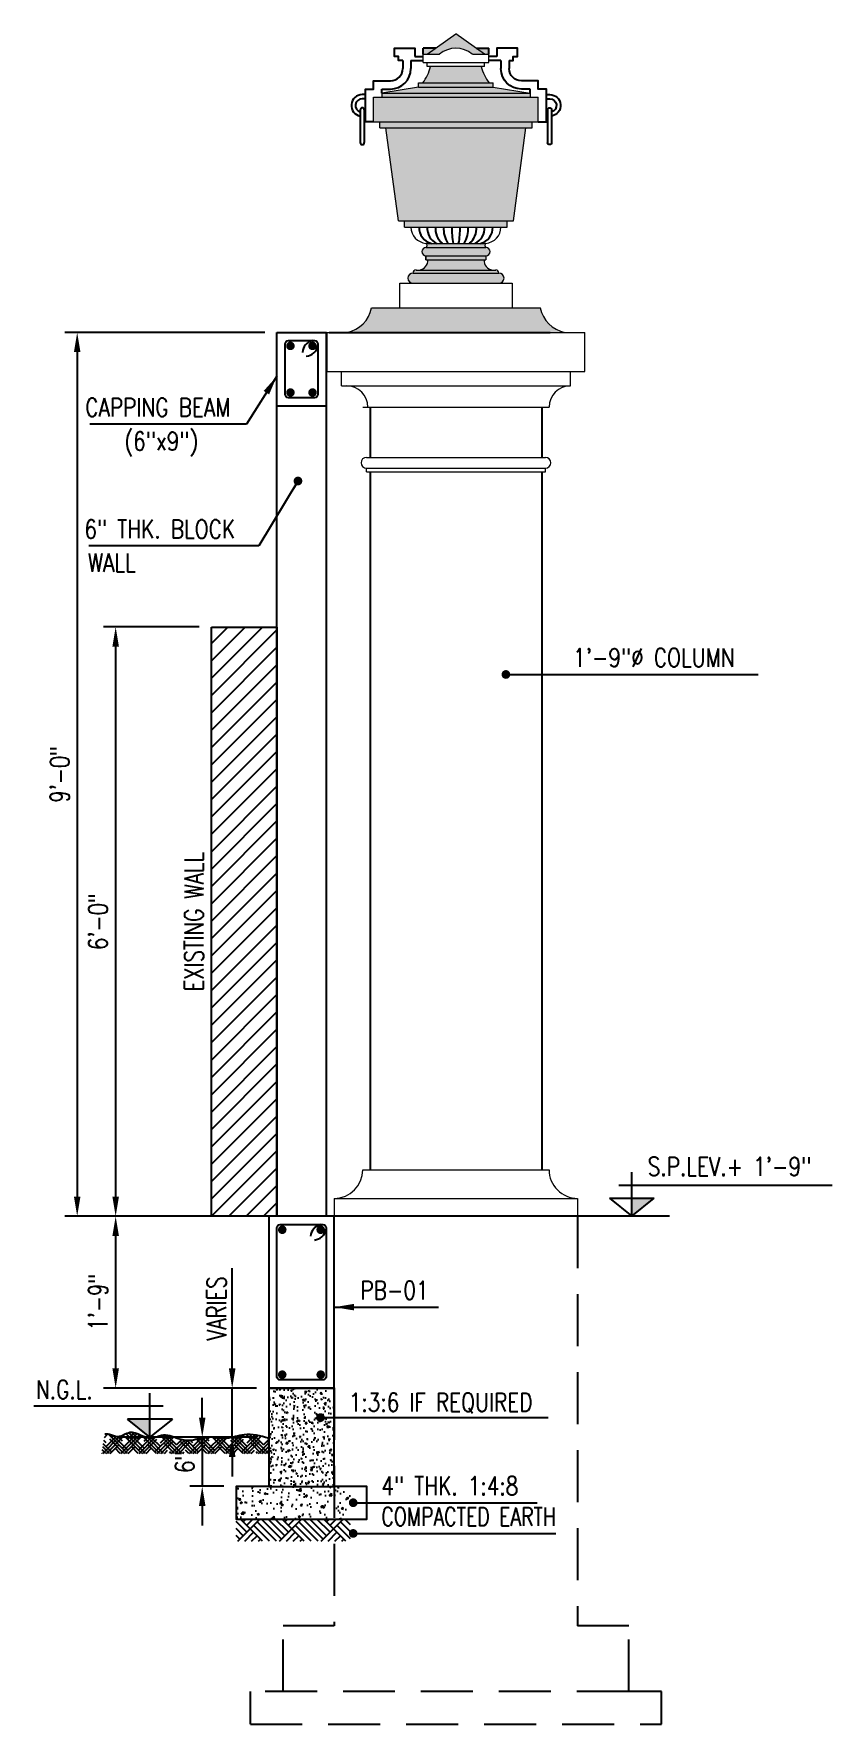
# Model space of a CAD drawing. Header units: inches. Extents: x 295786 to 300745, y 68261 to 70432.
# Drawn here: x 300596.9 to 300694.5, y 69447.9 to 69654.5 of the extents above; entities that cross this region are included whole.
import ezdxf

# ---------------------------------------------------------------- set-up
doc = ezdxf.new("R2010")
doc.units = ezdxf.units.IN
doc.header["$MEASUREMENT"] = 0
doc.linetypes.add('HIDDEN', pattern=[9.525, 6.35, -3.175])
for name, color, linetype in [('A-TYP-DIM', 1, 'Continuous'), ('A-TYP-M-BOT-STEEL', 6, 'Continuous'), ('A-TYP-S-BOT-STEEL', 6, 'Continuous'), ('A-TYP-SECTION', 5, 'Continuous'), ('A-TYP-ST-DONUT', 6, 'Continuous'), ('A-TYP-ST-Hatch', 8, 'Continuous'), ('A-TYP-ST-LEAN', 1, 'Continuous'), ('A-TYP-ST-LEVEL', 1, 'Continuous'), ('A-TYP-ST-TEXT', 2, 'Continuous'), ('arch-elevation-1', 2, 'Continuous'), ('FOOTING', 4, 'Continuous'), ('HATCH', 7, 'Continuous'), ('NO', 3, 'Continuous'), ('WALL', 4, 'Continuous')]:
    doc.layers.add(name, color=color, linetype=linetype)
doc.layers.add('H252', color=252, linetype='Continuous', lineweight=9)
doc.styles.add('rizwan', font='romans.shx', dxfattribs={"width": 0.75})
doc.styles.add('STYLE4', font='romans.shx')
doc.dimstyles.new('STYLE-64', dxfattribs={"dimscale": 64, "dimtxt": 0.09375, "dimasz": 0.09375, "dimexe": 0.0625, "dimexo": 0.0625, "dimgap": 0.03125, "dimtad": 1, "dimzin": 3, "dimdsep": 46, "dimlunit": 4, "dimtxsty": 'rizwan', "dimcen": 0.125, "dimdle": 4, "dimclrd": 1, "dimclre": 1, "dimclrt": 2, "dimadec": 0, "dimazin": 0, "dimtfac": 0.5, "dimtix": 1, "dimtmove": 2, "dimatfit": 3, "dimfxl": 0, "dimfrac": 1, "dimtolj": 1, "dimtzin": 3, "dimarcsym": 0})

# ---------------------------------------------------------------- blocks, each defined once
blk = doc.blocks.new('*D116')
at = {"layer": 'A-TYP-DIM', "color": 1, "lineweight": -2, "ltscale": 1.5, "transparency": 16777216}
for p, q in [((300624.16, 69509.98), (300605.45, 69509.98)), ((300606.95, 69507.58), (300606.95, 69491.38)), ((300624.16, 69488.98), (300605.45, 69488.98))]:
    blk.add_line(p, q, dxfattribs=at)
at = {"layer": 'A-TYP-DIM', "color": 1, "ltscale": 1.5, "transparency": 16777216}
for points in [[(300606.55, 69507.58), (300607.35, 69507.58), (300606.95, 69509.98)], [(300606.55, 69491.38), (300607.35, 69491.38), (300606.95, 69488.98)]]:
    blk.add_solid(points, dxfattribs=at)
at = {"layer": 'Defpoints', "color": 0, "ltscale": 1.5, "transparency": 16777216}
for p in [(300625.66, 69509.98), (300606.95, 69488.98), (300625.66, 69488.98)]:
    blk.add_point(p, dxfattribs=at)
at = {"layer": 'A-TYP-DIM', "color": 2, "ltscale": 1.5, "transparency": 16777216, "insert": (300604.8, 69499.48), "char_height": 2.344, "attachment_point": 5, "rotation": 90, "style": 'rizwan'}
blk.add_mtext('\\A1;1\'-9"', dxfattribs=at)
blk = doc.blocks.new('*D117')
at = {"layer": 'A-TYP-DIM', "color": 1, "lineweight": -2, "ltscale": 1.5, "transparency": 16777216}
for p, q in [((300621.19, 69491.38), (300621.19, 69503.65)), ((300624.16, 69488.98), (300619.69, 69488.98)), ((300621.19, 69482.98), (300621.19, 69488.98)), ((300624.16, 69482.98), (300619.69, 69482.98)), ((300621.19, 69480.58), (300621.19, 69478.18))]:
    blk.add_line(p, q, dxfattribs=at)
at = {"layer": 'A-TYP-DIM', "color": 1, "ltscale": 1.5, "transparency": 16777216}
for points in [[(300620.79, 69491.38), (300621.59, 69491.38), (300621.19, 69488.98)], [(300620.79, 69480.58), (300621.59, 69480.58), (300621.19, 69482.98)]]:
    blk.add_solid(points, dxfattribs=at)
at = {"layer": 'Defpoints', "color": 0, "ltscale": 1.5, "transparency": 16777216}
for p in [(300625.66, 69488.98), (300621.19, 69482.98), (300625.66, 69482.98)]:
    blk.add_point(p, dxfattribs=at)
at = {"layer": 'A-TYP-DIM', "color": 2, "ltscale": 1.5, "transparency": 16777216, "insert": (300619.27, 69498.71), "char_height": 2.344, "attachment_point": 5, "rotation": 90, "style": 'rizwan'}
blk.add_mtext('\\A1;VARIES', dxfattribs=at)
blk = doc.blocks.new('*D118')
at = {"layer": 'A-TYP-DIM', "color": 1, "lineweight": -2, "ltscale": 1.5, "transparency": 16777216}
for p, q in [((300617.53, 69485.38), (300617.53, 69487.78)), ((300622.51, 69482.98), (300616.03, 69482.98)), ((300617.53, 69482.98), (300617.53, 69476.98)), ((300620.16, 69476.98), (300616.03, 69476.98)), ((300617.53, 69474.58), (300617.53, 69472.18))]:
    blk.add_line(p, q, dxfattribs=at)
at = {"layer": 'A-TYP-DIM', "color": 1, "ltscale": 1.5, "transparency": 16777216}
for points in [[(300617.13, 69485.38), (300617.93, 69485.38), (300617.53, 69482.98)], [(300617.13, 69474.58), (300617.93, 69474.58), (300617.53, 69476.98)]]:
    blk.add_solid(points, dxfattribs=at)
at = {"layer": 'Defpoints', "color": 0, "ltscale": 1.5, "transparency": 16777216}
for p in [(300624.01, 69482.98), (300617.53, 69476.98), (300621.66, 69476.98)]:
    blk.add_point(p, dxfattribs=at)
at = {"layer": 'A-TYP-DIM', "color": 2, "ltscale": 1.5, "transparency": 16777216, "insert": (300615.39, 69479.98), "char_height": 2.344, "attachment_point": 5, "rotation": 90, "style": 'rizwan'}
blk.add_mtext('\\A1;6"', dxfattribs=at)
blk = doc.blocks.new('A$C5B221961')
at = {"layer": 'arch-elevation-1'}
for p, q in [((6.48, 9.7), (6.48, 8.7)), ((7.48, 9.7), (7.48, 8.7)), ((7.48, 9.7), (8.99, 9.7)), ((7.98, 10.2), (8.99, 10.2)), ((3.93, 6.2), (4.98, 6.2)), ((1.93, 5.52), (1.52, 5.52)), ((1.93, 5.02), (1.52, 5.02)), ((1.29, 3.66), (1.29, -0.34)), ((1.79, 3.66), (1.79, -0.34)), ((1.93, 3.38), (1.79, 3.38)), ((1.93, 2.88), (1.79, 2.88)), ((2.93, 2.2), (1.93, 2.2))]:
    blk.add_line(p, q, dxfattribs=at)
for points in [[(6.48, 9.7), (5.98, 9.7), (5.98, 10.2), (5.48, 10.2), (5.48, 11.2), (7.98, 11.2), (7.98, 10.2)], [(1.93, 2.2), (1.93, 6.2), (2.93, 6.2), (2.93, 7.2), (4.98, 7.2)], [(3.93, 5.7), (3.93, 6.2)]]:
    blk.add_lwpolyline(points, dxfattribs=at)
for centre, radius, start, end in [((4.98, 8.7), 2.5, 270, 0), ((4.98, 8.7), 1.5, 270, 0), ((1.52, 4.2), 1.32, 90, 260.0871), ((1.52, 4.2), 0.819, 90, 253.9029), ((1.54, 3.66), 0.25, 0, 180), ((1.54, -0.34), 0.25, 180, 0)]:
    blk.add_arc(centre, radius, start, end, dxfattribs=at)
blk = doc.blocks.new('A$C69E164E6')
at = {"layer": 'H252'}
h = blk.add_hatch(color=250, dxfattribs=at)
h.set_gradient(color1=(54, 54, 54), rotation=270, one_color=1, tint=1)
h.paths.add_polyline_path([(11.99, 35.51), (8.49, 33.01), (9.99, 33.01, -0.375), (13.99, 33.01), (15.49, 33.01)])
h = blk.add_hatch(color=250, dxfattribs=at)
h.set_gradient(color1=(54, 54, 54), rotation=270, one_color=1, tint=1)
h.paths.add_polyline_path([(15.99, 33.76), (14.44, 33.76), (15.49, 33.01), (15.99, 33.01)])
h.paths.add_polyline_path([(9.54, 33.76), (7.99, 33.76), (7.99, 33.01), (8.49, 33.01)])
h = blk.add_hatch(color=250, dxfattribs=at)
h.set_gradient(color1=(54, 54, 54), one_color=1, tint=1, name='CYLINDER')
h.paths.add_polyline_path([(15.09, 31.51), (8.89, 31.51, -0.101697), (7.93, 29.51), (16.04, 29.51, -0.101697)])
h = blk.add_hatch(color=250, dxfattribs=at)
h.set_gradient(color1=(54, 54, 54), one_color=1, tint=1, name='CURVED')
h.paths.add_polyline_path([(16.54, 29.01), (7.43, 29.01), (2.93, 28.26), (21.05, 28.26)])
h = blk.add_hatch(color=250, dxfattribs=at)
h.set_gradient(color1=(54, 54, 54), one_color=1, tint=1, name='CYLINDER')
h.paths.add_polyline_path([(16.54, 29.51), (7.43, 29.51), (7.43, 29.01), (16.54, 29.01)])
h = blk.add_hatch(color=250, dxfattribs=at)
h.set_gradient(color1=(54, 54, 54), one_color=1, tint=1, name='CYLINDER')
h.paths.add_polyline_path([(22.05, 27.76), (21.05, 27.76), (1.93, 27.76), (1.93, 24.76), (22.05, 24.76)])
h = blk.add_hatch(color=250, dxfattribs=at)
h.set_gradient(color1=(54, 54, 54), one_color=1, tint=1, name='CYLINDER')
h.paths.add_polyline_path([(21.05, 28.26), (2.93, 28.26), (2.93, 27.76), (21.05, 27.76)])
h = blk.add_hatch(color=250, dxfattribs=at)
h.set_gradient(color1=(54, 54, 54), one_color=1, tint=1, name='CYLINDER')
h.paths.add_polyline_path([(21.3, 24.76), (2.68, 24.76), (2.68, 24.01), (21.3, 24.01)])
h = blk.add_hatch(color=250, dxfattribs=at)
h.set_gradient(color1=(54, 54, 54), one_color=1, tint=1, name='CYLINDER')
h.paths.add_polyline_path([(20.54, 24.01), (3.43, 24.01), (4.95, 12.65), (19.02, 12.65)])
h = blk.add_hatch(color=250, dxfattribs=at)
h.set_gradient(color1=(54, 54, 54), one_color=1, tint=1, name='CYLINDER')
h.paths.add_polyline_path([(18.25, 12.65), (5.72, 12.65), (5.72, 11.9), (18.25, 11.9)])
h = blk.add_hatch(color=250, dxfattribs=at)
h.set_gradient(color1=(54, 54, 54), one_color=1, tint=1, name='CYLINDER')
h.paths.add_polyline_path([(15.65, 9.4), (8.32, 9.4, 1), (8.32, 8.4), (15.65, 8.4, 1)])
h = blk.add_hatch(color=250, dxfattribs=at)
h.set_gradient(color1=(54, 54, 54), one_color=1, tint=1, name='CYLINDER')
h.paths.add_polyline_path([(15.65, 9.9), (8.32, 9.9, -0.582673), (8.32, 9.4), (15.65, 9.4, -0.582673)])
h = blk.add_hatch(color=250, dxfattribs=at)
h.set_gradient(color1=(54, 54, 54), one_color=1, tint=1, name='CYLINDER')
edge = h.paths.add_edge_path()
edge.add_arc((17.24, 5.65), 0.625, 270, 450)
edge.add_line((17.24, 6.28), (6.74, 6.28))
edge.add_arc((6.74, 5.65), 0.625, 90, 270)
edge.add_line((6.74, 5.03), (17.24, 5.03))
h = blk.add_hatch(color=250, dxfattribs=at)
h.set_gradient(color1=(54, 54, 54), one_color=1, tint=1, name='CYLINDER')
h.paths.add_polyline_path([(16.86, 6.65), (7.11, 6.65, 0.414214), (6.74, 6.28), (17.24, 6.28, 0.414214)])
h = blk.add_hatch(color=250, dxfattribs=at)
h.set_gradient(color1=(54, 54, 54), one_color=1, tint=1, name='CYLINDER')
h.paths.add_polyline_path([(15.4, 7.9), (8.57, 7.9, -0.369842), (7.53, 6.65), (16.44, 6.65, -0.369842)])
h = blk.add_hatch(color=250, dxfattribs=at)
h.set_gradient(color1=(54, 54, 54), rotation=270, one_color=1, tint=1)
h.paths.add_polyline_path([(22.3, 2.03), (1.67, 2.03, -0.307023), (-1.33, -0.97), (25.3, -0.97, -0.307023)])
at = {"layer": 'NO', "lineweight": 0}
h = blk.add_hatch(color=250, dxfattribs=at)
h.set_gradient(color1=(54, 54, 54), one_color=1, tint=1, name='CYLINDER')
h.paths.add_polyline_path([(15.65, 8.4), (8.32, 8.4), (8.32, 7.9), (15.65, 7.9)])
at = {"layer": 'arch-elevation-1', "color": 1}
for p, q in [((7.99, 33.01), (7.99, 33.76)), ((9.54, 33.76), (7.99, 33.76)), ((14.44, 33.76), (15.99, 33.76)), ((15.99, 33.01), (15.99, 33.76))]:
    blk.add_line(p, q, dxfattribs=at)
at = {"layer": 'arch-elevation-1'}
for centre, radius, start, end in [((9.48, 11.84), 2, 178.3019, 255.5291), ((10.53, 11.76), 2.05, 175.9699, 244.6258), ((11.8, 11.7), 2.32, 174.8642, 230.4431), ((13.73, 11.65), 3.25, 175.5829, 212.5343), ((20.29, 11.63), 8.81, 178.2326, 191.3104), ((3.68, 11.63), 8.81, 348.6896, 1.7674), ((10.24, 11.65), 3.25, 327.4657, 4.4171), ((12.17, 11.7), 2.32, 309.5569, 5.1358), ((13.44, 11.76), 2.05, 295.3742, 4.0301), ((14.49, 11.84), 2, 284.4709, 1.6981)]:
    blk.add_arc(centre, radius, start, end, dxfattribs=at)
at = {"layer": 'NO', "lineweight": 0}
for p, q in [((8.49, 33.01), (11.99, 35.51)), ((15.49, 33.01), (11.99, 35.51)), ((7.99, 33.01), (9.99, 33.01)), ((7.99, 32.01), (7.99, 33.01)), ((7.99, 32.01), (15.99, 32.01)), ((8.49, 31.51), (8.49, 32.01)), ((15.49, 31.51), (8.49, 31.51)), ((13.99, 33.01), (15.99, 33.01)), ((15.49, 31.51), (15.49, 32.01)), ((15.99, 32.01), (15.99, 33.01)), ((7.43, 29.01), (2.93, 28.26)), ((7.43, 29.51), (16.54, 29.51)), ((7.43, 29.01), (7.43, 29.51)), ((7.43, 29.01), (16.54, 29.01)), ((16.54, 29.01), (16.54, 29.51)), ((16.54, 29.01), (21.05, 28.26)), ((1.93, 27.76), (22.05, 27.76)), ((1.93, 24.76), (1.93, 27.76)), ((2.93, 28.26), (2.93, 27.76)), ((2.93, 28.26), (21.05, 28.26)), ((21.05, 28.26), (21.05, 27.76)), ((22.05, 24.76), (22.05, 27.76)), ((1.93, 24.76), (22.05, 24.76)), ((2.68, 24.01), (2.68, 24.76)), ((2.68, 24.01), (21.3, 24.01)), ((4.95, 12.65), (3.43, 24.01)), ((19.02, 12.65), (20.54, 24.01)), ((21.3, 24.01), (21.3, 24.76)), ((4.95, 12.65), (19.02, 12.65)), ((5.72, 11.9), (5.72, 12.65)), ((18.25, 11.9), (18.25, 12.65)), ((5.72, 11.9), (18.25, 11.9)), ((8.32, 9.9), (15.65, 9.9)), ((8.32, 9.4), (15.65, 9.4)), ((8.32, 8.4), (8.32, 7.9)), ((8.32, 8.4), (15.65, 8.4)), ((8.32, 7.9), (8.32, 8.4)), ((15.65, 8.4), (15.65, 7.9)), ((6.74, 6.28), (17.24, 6.28)), ((7.11, 6.65), (16.86, 6.65)), ((8.32, 7.9), (15.65, 7.9)), ((6.74, 5.03), (17.24, 5.03))]:
    blk.add_line(p, q, dxfattribs=at)
for points in [[(5.11, 2.03), (5.11, 5.03), (18.86, 5.03), (18.86, 2.03)], [(1.67, 2.03), (22.3, 2.03)]]:
    blk.add_lwpolyline(points, dxfattribs=at)
for centre, radius, start, end in [((11.99, 30.72), 3.04, 48.8879, 131.1121), ((3.54, 32.84), 5.51, 322.809, 346.0365), ((20.43, 32.84), 5.51, 193.9635, 217.191), ((8.54, 11.95), 2.06, 181.3026, 263.813), ((15.43, 11.95), 2.06, 276.187, 358.6974), ((8.32, 8.9), 0.5, 90, 270), ((8.18, 9.65), 0.287, 299.5436, 60.4564), ((15.8, 9.65), 0.287, 119.5436, 240.4564), ((15.65, 8.9), 0.5, 270, 90), ((6.74, 5.65), 0.625, 90, 270), ((7.11, 6.28), 0.375, 90, 180), ((7.32, 7.88), 1.25, 279.7524, 0.9384), ((16.65, 7.88), 1.25, 179.0616, 260.2476), ((16.86, 6.28), 0.375, 0, 90), ((17.24, 5.65), 0.625, 270, 90), ((-2.04, 2.74), 3.78, 280.8646, 349.1354), ((26.01, 2.74), 3.78, 190.8646, 259.1354)]:
    blk.add_arc(centre, radius, start, end, dxfattribs=at)
at = {"layer": 'arch-elevation-1', "color": 1}
blk.add_blockref('A$C5B221961', (-1, 22.56), dxfattribs=at)
at = {"layer": 'arch-elevation-1', "color": 1, "xscale": -1}
blk.add_blockref('A$C5B221961', (24.97, 22.56), dxfattribs=at)
blk = doc.blocks.new('*D119')
at = {"layer": 'A-TYP-DIM', "color": 1, "lineweight": -2, "ltscale": 1.5, "transparency": 16777216}
for p, q in [((300617.16, 69581.98), (300605.45, 69581.98)), ((300606.95, 69579.58), (300606.95, 69512.38)), ((300617.16, 69509.98), (300605.45, 69509.98))]:
    blk.add_line(p, q, dxfattribs=at)
at = {"layer": 'A-TYP-DIM', "color": 1, "ltscale": 1.5, "transparency": 16777216}
for points in [[(300606.55, 69579.58), (300607.35, 69579.58), (300606.95, 69581.98)], [(300606.55, 69512.38), (300607.35, 69512.38), (300606.95, 69509.98)]]:
    blk.add_solid(points, dxfattribs=at)
at = {"layer": 'Defpoints', "color": 0, "ltscale": 1.5, "transparency": 16777216}
for p in [(300618.66, 69581.98), (300606.95, 69509.98), (300618.66, 69509.98)]:
    blk.add_point(p, dxfattribs=at)
at = {"layer": 'A-TYP-DIM', "color": 2, "ltscale": 1.5, "transparency": 16777216, "insert": (300604.8, 69545.98), "char_height": 2.344, "attachment_point": 5, "rotation": 90, "style": 'rizwan'}
blk.add_mtext('\\A1;6\'-0"', dxfattribs=at)
blk = doc.blocks.new('*D120')
at = {"layer": 'A-TYP-DIM', "color": 1, "lineweight": -2, "ltscale": 1.5, "transparency": 16777216}
for p, q in [((300625.16, 69617.98), (300600.75, 69617.98)), ((300602.25, 69615.58), (300602.25, 69512.38)), ((300605.45, 69509.98), (300600.75, 69509.98))]:
    blk.add_line(p, q, dxfattribs=at)
at = {"layer": 'A-TYP-DIM', "color": 1, "ltscale": 1.5, "transparency": 16777216}
for points in [[(300601.85, 69615.58), (300602.65, 69615.58), (300602.25, 69617.98)], [(300601.85, 69512.38), (300602.65, 69512.38), (300602.25, 69509.98)]]:
    blk.add_solid(points, dxfattribs=at)
at = {"layer": 'Defpoints', "color": 0, "ltscale": 1.5, "transparency": 16777216}
for p in [(300626.66, 69617.98), (300602.25, 69509.98), (300606.95, 69509.98)]:
    blk.add_point(p, dxfattribs=at)
at = {"layer": 'A-TYP-DIM', "color": 2, "ltscale": 1.5, "transparency": 16777216, "insert": (300600.11, 69563.98), "char_height": 2.344, "attachment_point": 5, "rotation": 90, "style": 'rizwan'}
blk.add_mtext('\\A1;9\'-0"', dxfattribs=at)

msp = doc.modelspace()

# ---------------------------------------------------------------- hatches: boundary and pattern name
at = {"layer": 'A-TYP-ST-Hatch', "linetype": 'Continuous', "ltscale": 1.5}
h = msp.add_hatch(dxfattribs=at)
h.set_pattern_fill('AR-CONC', color=256, scale=0.25, style=0)
h.set_pattern_definition([(50, (300609.0965, 69506.976), (1.79315, -0.15688), [0.1875, -2.0625]), (355, (300609.0965, 69506.976), (-0.34688, 1.88048), [0.15, -1.65]), (100.4514, (300609.2459, 69506.963), (1.44627, 1.7236), [0.15935, -1.752855]), (46.184, (300609.0965, 69507.476), (2.6681, -0.4138), [0.28125, -3.09375]), (96.6356, (300609.3188, 69507.4415), (2.33666, 2.4353), [0.23903, -2.62928]), (351.184, (300609.0965, 69507.476), (2.33665, 2.4353), [0.225, -2.475]), (21, (300609.3465, 69507.351), (1.49227, -1.00655), [0.1875, -2.0625]), (326, (300609.3465, 69507.351), (0.60829, 1.812875), [0.15, -1.65]), (71.4514, (300609.4708, 69507.2671), (2.10056, 0.80633), [0.15935, -1.752855]), (37.5, (300609.09646, 69506.976), (0.0304, 0.832235), [0, -1.63, 0, -1.675, 0, -1.65625]), (7.5, (300609.0965, 69506.976), (0.657674, 0.98603), [0, -0.955, 0, -1.5925, 0, -0.63125]), (327.5, (300608.53896, 69506.976), (1.334556, -0.056387), [0, -0.625, 0, -1.95, 0, -2.5875]), (317.5, (300608.289, 69506.976), (1.457965, 0.250262), [0, -0.8125, 0, -1.295, 0, -1.8375])])
h.paths.add_polyline_path([(300625.65909128, 69476.97600903), (300633.65909128, 69476.97600903), (300633.65909128, 69488.97600903), (300625.65909128, 69488.97600903)])
h = msp.add_hatch(dxfattribs=at)
h.set_pattern_fill('AR-CONC', color=256, scale=0.35, style=0)
h.set_pattern_definition([(50, (300610.659, 69509.976), (2.51041, -0.21963), [0.2625, -2.8875]), (355, (300610.659, 69509.976), (-0.48563, 2.63267), [0.21, -2.31]), (100.4514, (300610.8683, 69509.9577), (2.02478, 2.41304), [0.22309, -2.454]), (46.184, (300610.659, 69510.676), (3.73534, -0.57932), [0.39375, -4.33125]), (96.636, (300610.9704, 69510.6277), (3.27132, 3.4094), [0.33464, -3.681]), (351.184, (300610.659, 69510.676), (3.27132, 3.4094), [0.315, -3.465]), (21, (300611.009, 69510.501), (2.08917, -1.40917), [0.2625, -2.8875]), (326, (300611.009, 69510.501), (0.8516, 2.53803), [0.21, -2.31]), (71.4514, (300611.1832, 69510.3836), (2.94078, 1.12886), [0.22309, -2.454]), (37.5, (300610.6591, 69509.976), (0.04256, 1.165128), [0, -2.282, 0, -2.345, 0, -2.31875]), (7.5, (300610.6591, 69509.976), (0.920743, 1.38044), [0, -1.337, 0, -2.2295, 0, -0.88375]), (327.5, (300609.8786, 69509.976), (1.868379, -0.078942), [0, -0.875, 0, -2.73, 0, -3.6225]), (317.5, (300609.5286, 69509.976), (2.04115, 0.35037), [0, -1.1375, 0, -1.813, 0, -2.5725])])
h.paths.add_polyline_path([(300635.65909128, 69472.97600903), (300635.65909128, 69476.97600903), (300631.65909128, 69476.97600903), (300625.65909128, 69476.97600903), (300621.65909128, 69476.97600903), (300621.65909128, 69472.97600903)])
h = msp.add_hatch(dxfattribs=at)
h.set_pattern_fill('AR-PARQ1', color=256, scale=0.3, angle=45, style=0)
h.set_pattern_definition([(135, (300610.659, 69509.976), (-5.09117, 4e-16), [3.6, -3.6]), (135, (300611.0834, 69510.4003), (-5.09117, 4e-16), [3.6, -3.6]), (135, (300611.5076, 69510.8245), (-5.09117, 4e-16), [3.6, -3.6]), (135, (300611.932, 69511.2488), (-5.09117, 4e-16), [3.6, -3.6]), (135, (300612.356, 69511.673), (-5.09117, 4e-16), [3.6, -3.6]), (135, (300612.7804, 69512.0973), (-5.09117, 4e-16), [3.6, -3.6]), (135, (300613.2047, 69512.5216), (-5.09117, 4e-16), [3.6, -3.6]), (45, (300608.1135, 69512.5216), (5.09117, -4e-16), [3.6, -3.6]), (45, (300607.6892, 69512.946), (5.09117, -4e-16), [3.6, -3.6]), (45, (300607.265, 69513.37), (5.09117, -4e-16), [3.6, -3.6]), (45, (300606.8407, 69513.7944), (5.09117, -4e-16), [3.6, -3.6]), (45, (300606.4165, 69514.2186), (5.09117, -4e-16), [3.6, -3.6]), (45, (300605.9922, 69514.643), (5.09117, -4e-16), [3.6, -3.6]), (45, (300605.568, 69515.067), (5.09117, -4e-16), [3.6, -3.6])])
h.paths.add_polyline_path([(300621.65909128, 69470.27487027), (300635.65909128, 69470.27487027), (300635.65909128, 69472.97600903), (300621.65909128, 69472.97600903)])
at = {"layer": 'A-TYP-ST-LEAN', "linetype": 'Continuous', "ltscale": 1.5}
h = msp.add_hatch(dxfattribs=at)
h.set_pattern_fill('HOUND', color=256, scale=5, angle=45, style=0)
h.set_pattern_definition([(45, (300609.09646, 69508.58345), (0.6629126, 1.1048543), [5, -2.5]), (135, (300609.09646, 69508.58345), (0.6629126, -1.1048543), [5, -2.5])])
edge = h.paths.add_edge_path()
edge.add_spline(control_points=[(300625.65909128, 69482.84720015), (300624.64851794, 69483.1297225), (300622.91755096, 69483.6136427), (300620.35739426, 69482.53465597), (300618.08038552, 69483.27844508), (300616.1610041, 69482.3930304), (300614.39109755, 69482.79191418), (300612.80610246, 69483.54276188), (300610.88344127, 69482.31858891), (300609.04725916, 69484.21985996), (300607.36759292, 69482.72766791), (300606.35465744, 69483.36029044), (300605.81478053, 69483.34639088), (300605.62893407, 69483.34160611)], knot_values=[0, 0, 0, 0, 3.0476345296, 5.2201602257, 7.9377613365, 9.7410584152, 11.2002665549, 13.2877072279, 14.5522682211, 17.3026833126, 18.8737387301, 19.9308562478, 20.4857846412, 20.4857846412, 20.4857846412, 20.4857846412], degree=3, periodic=0)
edge.add_line((300605.62893407, 69483.34160611), (300605.25470829, 69481.00872202))
edge.add_line((300605.25470829, 69481.00872202), (300625.65909128, 69481.00872202))
edge.add_line((300625.65909128, 69481.00872202), (300625.65909128, 69482.84720015))
at = {"layer": 'A-TYP-ST-LEVEL', "linetype": 'Continuous', "ltscale": 1.5}
for points in [[(300670.03303638, 69512.17297052), (300672.77750276, 69512.17297052), (300670.03303638, 69509.97600903)], [(300611.14105238, 69485.17297052), (300608.396586, 69485.17297052), (300611.14105238, 69482.97600903)]]:
    msp.add_hatch(color=256, dxfattribs=at).paths.add_polyline_path(points)
at = {"layer": 'HATCH'}
h = msp.add_hatch(dxfattribs=at)
h.set_pattern_fill('ANSI31', color=256, scale=12, style=0)
h.set_pattern_definition([(45, (300618.6591, 69509.976), (-1.06066, 1.06066), [])])
h.paths.add_polyline_path([(300618.65909128, 69581.97600903), (300626.65909128, 69581.97600903), (300626.65909128, 69509.97600903), (300618.65909128, 69509.97600903)])

# ---------------------------------------------------------------- linework, layer by layer
at = {"layer": 'A-TYP-M-BOT-STEEL'}
for points in [[(300628.05909128, 69616.97600903), (300631.25909128, 69616.97600903, -0.4142135624), (300631.65909128, 69616.57600903), (300631.65909128, 69610.37600903, -0.4142135624), (300631.25909128, 69609.97600903), (300628.05909128, 69609.97600903, -0.4142135624), (300627.65909128, 69610.37600903), (300627.65909128, 69616.57600903, -0.4142135624)], [(300627.05909128, 69508.97600903), (300632.25909128, 69508.97600903, -0.4142135624), (300632.65909128, 69508.57600903), (300632.65909128, 69490.37600903, -0.4142135624), (300632.25909128, 69489.97600903), (300627.05909128, 69489.97600903, -0.4142135624), (300626.65909128, 69490.37600903), (300626.65909128, 69508.57600903, -0.4142135624)]]:
    msp.add_lwpolyline(points, format="xyb", close=True, dxfattribs=at)
at = {"layer": 'A-TYP-S-BOT-STEEL'}
for centre, start, end in [((300631.35628537, 69615.42977486), 102.655389473, 176.2708822434), ((300630.1054083, 69616.65332616), 274.9945315808, 348.6100243535), ((300632.35628537, 69507.42977486), 102.655389473, 176.2708822434), ((300631.1054083, 69508.65332616), 274.9945315808, 348.6100243535)]:
    msp.add_arc(centre, 1.58473463, start, end, dxfattribs=at)
at = {"layer": 'A-TYP-SECTION'}
for points in [[(300633.65909128, 69509.97600903), (300625.65909128, 69509.97600903), (300625.65909128, 69488.97600903), (300633.65909128, 69488.97600903), (300633.65909128, 69509.97600903)], [(300633.65909128, 69488.97600903), (300625.65909128, 69488.97600903), (300625.65909128, 69476.97600903), (300633.65909128, 69476.97600903), (300633.65909128, 69488.97600903)]]:
    msp.add_lwpolyline(points, close=True, dxfattribs=at)
at = {"layer": 'A-TYP-ST-DONUT', "linetype": 'Continuous', "ltscale": 1.5, "const_width": 0.52083333}
for points in [[(300628.56950794, 69616.32600903, -1), (300628.04867461, 69616.32600903, -1)], [(300631.26950794, 69616.32600903, -1), (300630.74867461, 69616.32600903, -1)], [(300628.56950794, 69610.62600903, -1), (300628.04867461, 69610.62600903, -1)], [(300631.26950794, 69610.62600903, -1), (300630.74867461, 69610.62600903, -1)], [(300627.56950794, 69508.32600903, -1), (300627.04867461, 69508.32600903, -1)], [(300632.26950794, 69508.32600903, -1), (300631.74867461, 69508.32600903, -1)], [(300627.56950794, 69490.62600903, 1), (300627.04867461, 69490.62600903, 1)], [(300631.74867461, 69490.62600903, -1), (300632.26950794, 69490.62600903, -1)]]:
    msp.add_lwpolyline(points, format="xyb", close=True, dxfattribs=at)
at = {"layer": 'A-TYP-ST-LEAN', "linetype": 'Continuous', "ltscale": 1.5}
msp.add_lwpolyline([(300625.65909128, 69476.97600903), (300621.65909128, 69476.97600903), (300621.65909128, 69472.97600903), (300637.65909128, 69472.97600903), (300637.65909128, 69476.97600903), (300633.65909128, 69476.97600903)], dxfattribs=at)
at = {"layer": 'A-TYP-ST-LEAN', "linetype": 'HIDDEN'}
msp.add_lwpolyline([(300623.40909127, 69447.91407329), (300673.65909128, 69447.9140733), (300673.65909128, 69451.9140733), (300669.65909128, 69451.9140733)], dxfattribs=at)
at = {"layer": 'A-TYP-ST-LEAN', "linetype": 'Continuous', "ltscale": 1.5}
msp.add_spline([(300625.65909128, 69482.84720015), (300622.64349836, 69483.28796721), (300620.51615441, 69482.84720015), (300617.80075794, 69482.95664341), (300616.04073115, 69482.56397808), (300614.59976777, 69482.79400618), (300612.55369798, 69483.20753606), (300611.34614843, 69482.83211818), (300608.68833924, 69483.53981408), (300607.20152249, 69483.03227975), (300606.18328732, 69483.31634767), (300605.62893407, 69483.34160611)], degree=3, dxfattribs=at)
at = {"layer": 'A-TYP-ST-LEVEL', "color": 3, "linetype": 'Continuous', "ltscale": 1.5}
for p, q in [((300670.03303638, 69509.97600903), (300670.03303638, 69515.37297075)), ((300668.43303626, 69513.77297064), (300694.51608478, 69513.77297064)), ((300667.28856999, 69512.17297052), (300670.03303638, 69509.97600903)), ((300667.28856999, 69512.17297052), (300672.77750276, 69512.17297052)), ((300674.61982191, 69509.97600903), (300610.83969771, 69509.97600903)), ((300611.14105238, 69482.97600903), (300611.14105238, 69488.37297075)), ((300612.7410525, 69486.77297064), (300596.94671382, 69486.77297064)), ((300613.88551877, 69485.17297052), (300608.396586, 69485.17297052)), ((300613.88551877, 69485.17297052), (300611.14105238, 69482.97600903)), ((300624.01338001, 69482.97600903), (300607.1410521, 69482.97600903))]:
    msp.add_line(p, q, dxfattribs=at)
at = {"layer": 'A-TYP-ST-LEVEL', "linetype": 'Continuous', "ltscale": 1.5}
for p, q in [((300670.03303638, 69509.97600903), (300672.77750276, 69512.17297052)), ((300611.14105238, 69482.97600903), (300608.396586, 69485.17297052))]:
    msp.add_line(p, q, dxfattribs=at)
at = {"layer": 'FOOTING'}
msp.add_line((300632.65909128, 69608.97600903), (300626.65909128, 69608.97600903), dxfattribs=at)
at = {"layer": 'FOOTING', "color": 1, "linetype": 'HIDDEN'}
for p, q in [((300663.40909128, 69509.97600903), (300663.40909128, 69459.9140733)), ((300633.65909128, 69489.00218914), (300633.65909128, 69459.9140733)), ((300627.40909127, 69451.91407328), (300627.40909127, 69459.91407328)), ((300633.65909128, 69459.91407328), (300627.40909127, 69459.91407328)), ((300669.65909128, 69459.9140733), (300663.40909128, 69459.9140733)), ((300669.65909128, 69451.9140733), (300669.65909128, 69459.9140733)), ((300669.65909128, 69451.9140733), (300623.40909127, 69451.91407329)), ((300623.40909127, 69447.91407329), (300623.40909127, 69451.91407329))]:
    msp.add_line(p, q, dxfattribs=at)
at = {"layer": 'NO', "lineweight": 0}
for p, q in [((300632.03409128, 69617.97600903), (300664.28409128, 69617.97600903)), ((300632.78409127, 69613.20328176), (300632.78409127, 69617.97600903)), ((300664.28409128, 69613.20328176), (300664.28409128, 69617.97600903)), ((300632.78409127, 69613.20328176), (300664.28409128, 69613.20328176)), ((300634.53409127, 69611.45328176), (300634.53409127, 69613.20328176)), ((300662.53409128, 69611.45328176), (300662.53409128, 69613.20328176)), ((300634.53409127, 69611.45328176), (300662.53409128, 69611.45328176)), ((300637.15909128, 69608.82828176), (300659.90909128, 69608.82828176)), ((300638.03409128, 69602.70328176), (300638.03409128, 69608.82828176)), ((300659.03409128, 69602.70328176), (300659.03409128, 69608.82828176)), ((300637.59659128, 69602.70328176), (300659.47159128, 69602.70328176)), ((300637.59659128, 69601.39078176), (300659.47159128, 69601.39078176)), ((300637.59659128, 69600.95328176), (300637.59659128, 69601.39078176)), ((300637.59659128, 69600.95328176), (300659.47159128, 69600.95328176)), ((300659.47159128, 69600.95328176), (300659.47159128, 69601.39078176)), ((300637.15909128, 69515.66350903), (300659.90909128, 69515.66350903)), ((300633.65909128, 69512.16350903), (300663.40909127, 69512.16350903)), ((300633.65909128, 69512.16350903), (300633.65909128, 69509.97600903)), ((300663.40909127, 69512.16350903), (300663.40909127, 69509.97600903)), ((300663.40909128, 69512.16350903), (300663.40909128, 69509.97600903)), ((300663.40909128, 69512.16350903), (300663.40909128, 69509.97600903)), ((300633.40909128, 69509.97600903), (300664.90909128, 69509.97600903))]:
    msp.add_line(p, q, dxfattribs=at)
for centre, radius, start, end in [((300635.15909127, 69608.82828176), 2.625, 0, 90), ((300662.53409128, 69608.82828176), 2.625, 90, 180), ((300637.59659128, 69602.04703176), 0.65625, 90, 270), ((300659.47159128, 69602.04703176), 0.65625, 270, 90), ((300633.65909128, 69515.66350903), 3.5, 269.9999999933, 359.9999999933), ((300663.40909127, 69515.66350903), 3.5, 180.0000000067, 270.0000000067), ((300663.40909128, 69515.66350903), 3.5, 180.0000000067, 270.0000000067), ((300663.40909128, 69515.66350903), 3.5, 180.0000000067, 270.0000000133)]:
    msp.add_arc(centre, radius, start, end, dxfattribs=at)
at = {"layer": 'WALL'}
for p, q in [((300633.03409128, 69617.97600903), (300660.03409128, 69617.97600903)), ((300638.03409128, 69608.82828176), (300638.03409128, 69602.70328176)), ((300659.03409128, 69608.82828176), (300659.03409128, 69602.70328176)), ((300638.03409128, 69600.95328176), (300638.03409128, 69515.66350903)), ((300659.03409128, 69600.95328176), (300659.03409128, 69515.66350903))]:
    msp.add_line(p, q, dxfattribs=at)
for points in [[(300626.65909128, 69617.97600903), (300632.65909128, 69617.97600903), (300632.65909128, 69509.97600903), (300626.65909128, 69509.97600903)], [(300618.65909128, 69581.97600903), (300626.65909128, 69581.97600903), (300626.65909128, 69509.97600903), (300618.65909128, 69509.97600903)]]:
    msp.add_lwpolyline(points, close=True, dxfattribs=at)

# ---------------------------------------------------------------- block references
at = {"layer": 'arch-elevation-1', "color": 1}
msp.add_blockref('A$C69E164E6', (300636.54886166, 69618.94710589), dxfattribs=at)

# ---------------------------------------------------------------- texts
at = {"layer": 'A-TYP-DIM', "color": 2, "ltscale": 1.5, "insert": (300616.5170848, 69545.97600903), "char_height": 2.34375, "attachment_point": 5, "rotation": 90, "style": 'rizwan'}
msp.add_mtext('\\A1;EXISTING WALL', dxfattribs=at)
at = {"layer": 'A-TYP-ST-LEVEL', "color": 2, "style": 'STYLE4', "width": 0.8}
for s, p in [('S.P.LEV.+ 1\'-9"', (300671.96940196, 69514.93516692)), ('N.G.L.', (300597.20502274, 69487.6753669))]:
    msp.add_text(s, height=2.25, dxfattribs=at).set_placement(p)
at = {"layer": 'A-TYP-ST-TEXT', "linetype": 'Continuous', "style": 'rizwan', "width": 0.8}
for s, p in [('CAPPING BEAM', (300603.22865371, 69607.69454212)), ('(6"x9")', (300608.01089626, 69603.57904364)), ('6" THK. BLOCK', (300603.11459536, 69592.82496316)), ('WALL', (300603.549393, 69588.70946467)), ('1\'-9"%%C COLUMN', (300662.8447068, 69577.11697995)), ('PB-01', (300636.8525418, 69499.8108645)), ('1:3:6 IF REQUIRED', (300635.43743165, 69486.12874787)), ('4" THK. 1:4:8', (300639.41999879, 69475.91581156))]:
    msp.add_text(s, height=2.25, dxfattribs=at).set_placement(p)
at = {"layer": 'A-TYP-ST-TEXT', "insert": (300639.41999879, 69474.41119764), "char_height": 2.25, "width": 27.496026108, "attachment_point": 1, "style": 'rizwan'}
msp.add_mtext('COMPACTED EARTH ', dxfattribs=at)

# ---------------------------------------------------------------- dimensions: what is measured, and where the dimension line sits
at = {"layer": 'A-TYP-DIM', "ltscale": 1.5}
for base, p1, p2, picture, middle in [((300602.25419419, 69509.97600903), (300626.65909128, 69617.97600903), (300606.94882729, 69509.97600903), '*D120', (300600.1091049, 69563.97600903)), ((300606.94882729, 69509.97600903), (300618.65909128, 69581.97600903), (300618.65909128, 69509.97600903), '*D119', (300604.803738, 69545.97600903)), ((300606.94882729, 69488.97600903), (300625.65909128, 69509.97600903), (300625.65909128, 69488.97600903), '*D116', (300604.803738, 69499.47600903)), ((300617.53409128, 69476.97600903), (300624.01338001, 69482.97600903), (300621.65909128, 69476.97600903), '*D118', (300615.38900199, 69479.97600903))]:
    dim = msp.add_linear_dim(base=base, p1=p1, p2=p2, angle=90, dimstyle='STYLE-64', override={"dimscale": 24, "dimtxt": 0.097656, "dimasz": 0.1, "dimtmove": 0, "dimatfit": 2}, dxfattribs=at)
    dim.commit()
    dim.dimension.update_dxf_attribs({"geometry": picture, "text_midpoint": middle})
dim = msp.add_linear_dim(base=(300621.19219028, 69482.97600903), p1=(300625.65909128, 69488.97600903), p2=(300625.65909128, 69482.97600903), angle=90, text='VARIES', dimstyle='STYLE-64', override={"dimscale": 24, "dimtxt": 0.097656, "dimasz": 0.1, "dimtmove": 0, "dimatfit": 2}, dxfattribs=at)
dim.commit()
dim.dimension.update_dxf_attribs({"geometry": '*D117', "text_midpoint": (300621.19219028, 69498.71127689), "dimtype": 160})

# ---------------------------------------------------------------- leaders
for points, override in [([(300626.65909128, 69612.63229096), (300622.92782348, 69606.7547396), (300603.79988668, 69606.7547396)], {"dimscale": 24, "dimtxt": 0.097656, "dimasz": 0.1, "dimtmove": 0, "dimatfit": 2}), ([(300629.22707458, 69599.81758946), (300624.44489108, 69591.88516063), (300603.68582833, 69591.88516063)], {"dimscale": 16, "dimtxt": 0.097656, "dimasz": 0.066667, "dimtmove": 0, "dimatfit": 2, "dimldrblk": 'Dot'}), ([(300654.6420683, 69576.17717742), (300685.44865902, 69576.17717742)], {"dimscale": 16, "dimtxt": 0.097656, "dimasz": 0.066667, "dimtmove": 0, "dimatfit": 2, "dimldrblk": 'Dot'}), ([(300633.65909128, 69498.87106197), (300646.39154249, 69498.87106197)], {"dimscale": 24, "dimtxt": 0.097656, "dimasz": 0.1, "dimtmove": 0, "dimatfit": 2}), ([(300631.97981382, 69485.3748266), (300659.81375679, 69485.3748266)], {"dimscale": 16, "dimtxt": 0.097656, "dimasz": 0.066667, "dimtmove": 0, "dimatfit": 2, "dimldrblk": 'Dot'}), ([(300635.97981382, 69474.97600903), (300658.47354902, 69474.97600903)], {"dimscale": 16, "dimtxt": 0.097656, "dimasz": 0.066667, "dimtmove": 0, "dimatfit": 2, "dimldrblk": 'Dot'}), ([(300635.97981382, 69471.22139511), (300660.72755226, 69471.22139511)], {"dimscale": 16, "dimtxt": 0.097656, "dimasz": 0.066667, "dimtmove": 0, "dimatfit": 2, "dimldrblk": 'Dot'})]:
    msp.add_leader(points, dimstyle='STYLE-64', override=override, dxfattribs=at)

doc.saveas('drawing.dxf')
